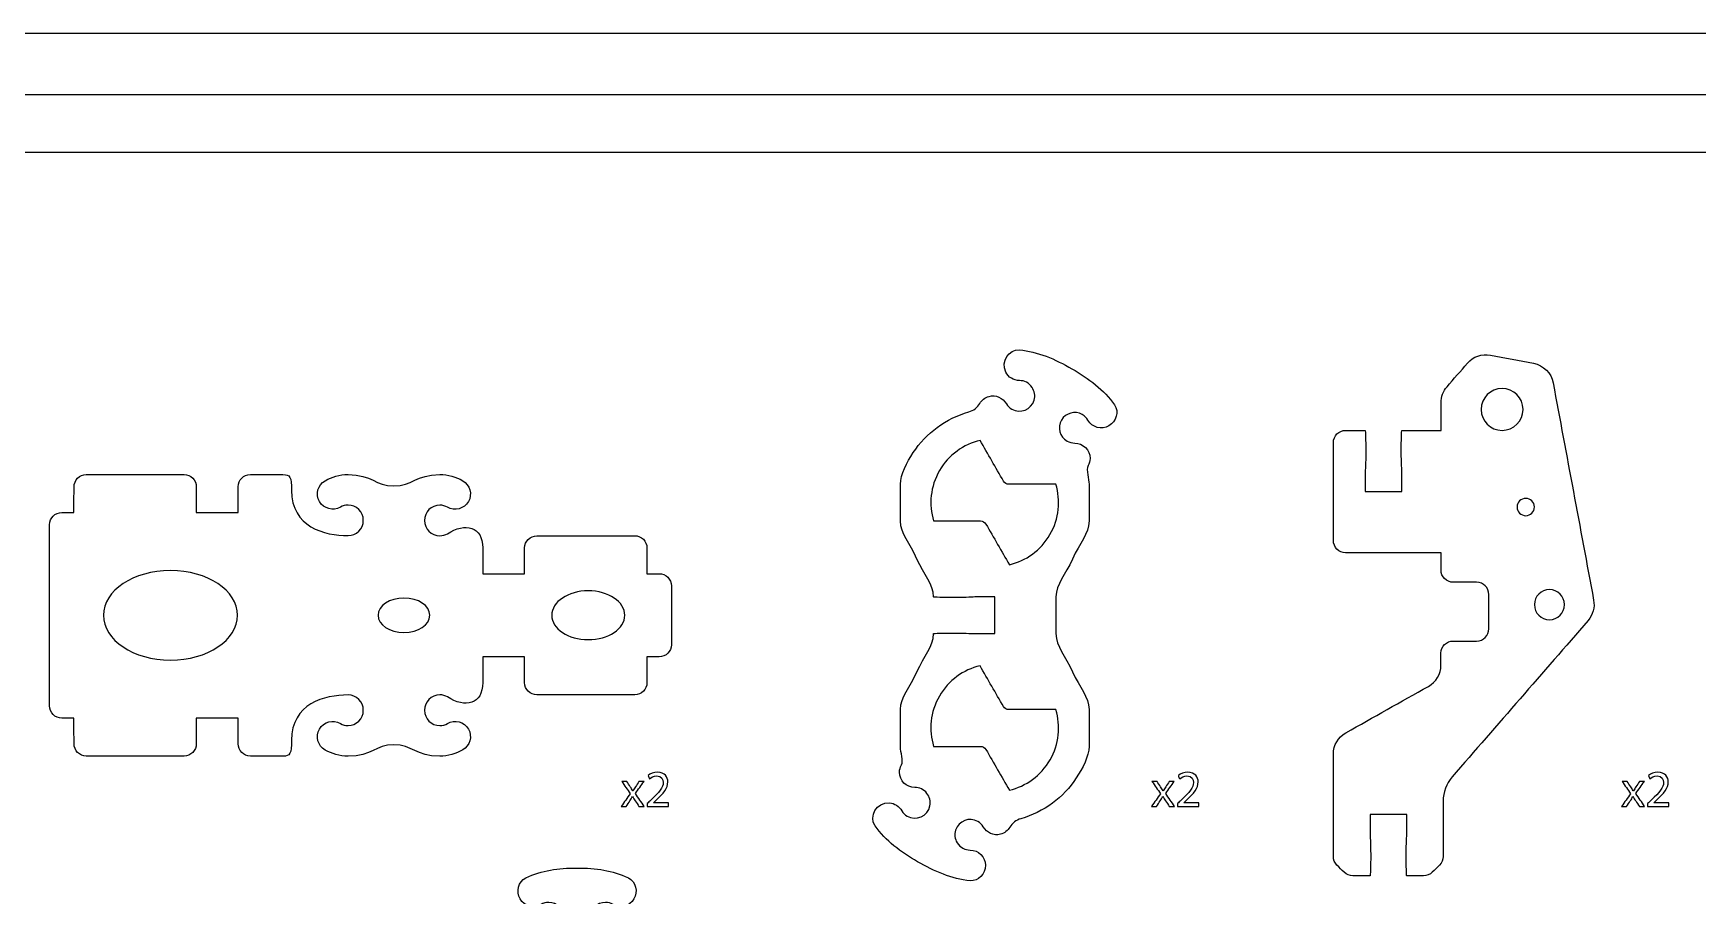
# Model space of a CAD drawing. Extents: x 0 to 465, y 0 to 285.
# Drawn here: x 155.2 to 291.2, y 214.7 to 285.2 of the extents above; entities that cross this region are included whole.
import ezdxf

# ---------------------------------------------------------------- set-up
doc = ezdxf.new("R2010")
doc.units = 0
doc.header["$MEASUREMENT"] = 0
doc.layers.add('DEFAULT', color=18, linetype='CONTINUOUS')

msp = doc.modelspace()

# ---------------------------------------------------------------- linework, layer by layer
at = {"layer": 'DEFAULT', "color": 18}
for points in [[(465.18, 0.18), (0.18, 0.18), (0.18, 285.18), (465.18, 285.18)], [(460.18, 145.18), (5.18, 145.18), (5.18, 280.18), (460.18, 280.18)], [(455.18, 150.45), (80.18, 150.45), (80.18, 275.45), (455.18, 275.45)]]:
    msp.add_lwpolyline(points, close=True, dxfattribs=at)
at = {"layer": 'DEFAULT', "color": 1}
for points, knots in [([(243.54, 254.82), (242.69, 256.04), (241.43, 256.97), (240.06, 257.76), (238.69, 258.55), (237.26, 259.18), (235.77, 259.3), (234.9, 259.38), (234.24, 258.37), (234.65, 257.5), (234.85, 257.07), (235.31, 256.8), (235.78, 256.8), (236.17, 256.8), (236.55, 256.62), (236.81, 256.24), (237.01, 255.94), (237.08, 255.55), (236.98, 255.21), (236.74, 254.4), (235.83, 254.07), (235.15, 254.47), (234.96, 254.57), (234.81, 254.72), (234.71, 254.89), (234.41, 255.38), (233.84, 255.67), (233.29, 255.51), (232.94, 255.41), (232.69, 255.2), (232.54, 254.94), (232.33, 254.6), (232.02, 254.35), (231.64, 254.24), (229.77, 253.71), (228.13, 252.51), (227.09, 250.91), (226.59, 250.13), (226.05, 249.13), (226.05, 248.33), (226.05, 247.33), (226.05, 246.33), (226.05, 245.33), (226.05, 244.26), (226.83, 243.53), (227.4, 242.22), (227.97, 240.91), (228.75, 240.19), (228.75, 239.12), (228.75, 239.09), (229.54, 239.07), (230.5, 239.07), (231.47, 239.07), (231.97, 239.12), (232.25, 239.12), (232.75, 239.12), (233.26, 239.12), (233.76, 239.12), (233.76, 238.12), (233.76, 237.12), (233.76, 236.12), (233.26, 236.12), (232.75, 236.12), (232.25, 236.12), (231.97, 236.12), (231.47, 236.17), (230.5, 236.17), (229.54, 236.17), (228.75, 236.15), (228.75, 236.12), (228.75, 235.05), (227.97, 234.32), (227.4, 233.01), (226.83, 231.7), (226.05, 230.98), (226.05, 229.91), (226.05, 228.91), (226.05, 227.91), (226.05, 226.91), (226.05, 226.39), (226.32, 225.74), (226.13, 225.39), (226.03, 225.21), (225.97, 225.01), (225.97, 224.8), (225.97, 224.11), (226.53, 223.55), (227.23, 223.55), (227.59, 223.55), (227.96, 223.39), (228.21, 223.07), (228.44, 222.79), (228.53, 222.41), (228.46, 222.06), (228.28, 221.18), (227.31, 220.8), (226.6, 221.21), (226.41, 221.32), (226.27, 221.47), (226.16, 221.64), (225.94, 222), (225.57, 222.27), (225.15, 222.29), (224.09, 222.36), (223.45, 221.18), (223.97, 220.42), (224.82, 219.19), (226.09, 218.27), (227.45, 217.48), (228.82, 216.69), (230.26, 216.06), (231.74, 215.93), (232.43, 215.87), (232.99, 216.5), (232.99, 217.19), (232.99, 217.88), (232.43, 218.44), (231.74, 218.44), (231.34, 218.44), (230.94, 218.62), (230.68, 219.04), (230.49, 219.34), (230.44, 219.72), (230.55, 220.05), (230.8, 220.84), (231.69, 221.16), (232.37, 220.77), (232.55, 220.66), (232.7, 220.51), (232.81, 220.34), (233.11, 219.86), (233.67, 219.57), (234.22, 219.73), (234.57, 219.82), (234.82, 220.04), (234.98, 220.3), (235.18, 220.64), (235.5, 220.89), (235.88, 221), (237.75, 221.53), (239.39, 222.73), (240.42, 224.33), (240.93, 225.11), (241.46, 226.11), (241.46, 226.91), (241.46, 227.91), (241.46, 228.91), (241.46, 229.91), (241.46, 230.98), (240.68, 231.7), (240.11, 233.01), (239.54, 234.32), (238.76, 235.05), (238.76, 236.12), (238.76, 237.12), (238.76, 238.12), (238.76, 239.12), (238.76, 240.19), (239.54, 240.91), (240.11, 242.22), (240.68, 243.53), (241.46, 244.26), (241.46, 245.33), (241.46, 246.33), (241.46, 247.33), (241.46, 248.33), (241.46, 248.73), (241.2, 249.5), (241.39, 249.85), (241.49, 250.02), (241.54, 250.22), (241.54, 250.44), (241.54, 251.13), (240.98, 251.69), (240.29, 251.69), (240.07, 251.69), (239.86, 251.74), (239.67, 251.86), (239.07, 252.2), (238.86, 252.97), (239.21, 253.57), (239.55, 254.16), (240.32, 254.37), (240.91, 254.02), (241.11, 253.91), (241.27, 253.75), (241.37, 253.56), (241.72, 252.96), (242.48, 252.76), (243.08, 253.11), (243.68, 253.45), (243.94, 254.25), (243.54, 254.82)], [1, 1, 1, 1, 2, 2, 2, 3, 3, 3, 4, 4, 4, 5, 5, 5, 6, 6, 6, 7, 7, 7, 8, 8, 8, 9, 9, 9, 10, 10, 10, 11, 11, 11, 12, 12, 12, 13, 13, 13, 14, 14, 14, 22.5, 22.5, 22.5, 23.5, 23.5, 23.5, 24.5, 24.5, 24.5, 25.5, 25.5, 25.5, 26.5, 26.5, 26.5, 30.76, 30.76, 30.76, 39.26, 39.26, 39.26, 43.52, 43.52, 43.52, 44.52, 44.52, 44.52, 45.52, 45.52, 45.52, 46.52, 46.52, 46.52, 47.52, 47.52, 47.52, 56.02, 56.02, 56.02, 57.02, 57.02, 57.02, 58.02, 58.02, 58.02, 59.02, 59.02, 59.02, 60.02, 60.02, 60.02, 61.02, 61.02, 61.02, 62.02, 62.02, 62.02, 63.02, 63.02, 63.02, 64.02, 64.02, 64.02, 65.02, 65.02, 65.02, 66.02, 66.02, 66.02, 67.02, 67.02, 67.02, 68.02, 68.02, 68.02, 69.02, 69.02, 69.02, 70.02, 70.02, 70.02, 71.02, 71.02, 71.02, 72.02, 72.02, 72.02, 73.02, 73.02, 73.02, 74.02, 74.02, 74.02, 75.02, 75.02, 75.02, 76.02, 76.02, 76.02, 77.02, 77.02, 77.02, 78.02, 78.02, 78.02, 86.52, 86.52, 86.52, 87.52, 87.52, 87.52, 88.52, 88.52, 88.52, 97.02, 97.02, 97.02, 98.02, 98.02, 98.02, 99.02, 99.02, 99.02, 107.52, 107.52, 107.52, 108.52, 108.52, 108.52, 109.52, 109.52, 109.52, 110.52, 110.52, 110.52, 111.52, 111.52, 111.52, 112.52, 112.52, 112.52, 113.52, 113.52, 113.52, 114.52, 114.52, 114.52, 115.52, 115.52, 115.52, 116.52, 116.52, 116.52, 116.52]), ([(267.43, 219.83), (267.43, 219.54), (267.38, 219.04), (267.38, 218.08), (267.38, 217.11), (267.4, 216.33), (267.43, 216.33), (267.88, 216.33), (268.34, 216.33), (268.8, 216.33), (269.07, 216.33), (269.32, 216.43), (269.51, 216.62), (269.71, 216.82), (269.91, 217.01), (270.1, 217.21), (270.29, 217.4), (270.4, 217.65), (270.4, 217.92), (270.4, 219.43), (270.4, 220.93), (270.4, 222.44), (270.4, 223.16), (270.66, 223.86), (271.13, 224.41), (274.84, 228.67), (278.54, 232.93), (282.25, 237.19), (282.64, 237.66), (282.81, 238.27), (282.7, 238.87), (281.6, 244.79), (280.49, 250.7), (279.39, 256.61), (279.24, 257.42), (278.61, 258.06), (277.79, 258.21), (276.62, 258.43), (275.44, 258.65), (274.27, 258.87), (273.57, 259.01), (272.85, 258.76), (272.39, 258.22), (271.83, 257.58), (271.27, 256.94), (270.72, 256.3), (270.4, 255.94), (270.23, 255.47), (270.23, 254.99), (270.23, 254.23), (270.23, 253.48), (270.23, 252.73), (269.16, 252.73), (268.09, 252.73), (267.03, 252.73), (267, 252.73), (266.98, 251.95), (266.98, 250.98), (266.98, 250.01), (267.03, 249.52), (267.03, 249.23), (267.03, 248.73), (267.03, 248.23), (267.03, 247.73), (266.03, 247.73), (265.03, 247.73), (264.03, 247.73), (264.03, 248.23), (264.03, 248.73), (264.03, 249.23), (264.03, 249.52), (264.08, 250.01), (264.08, 250.98), (264.08, 251.95), (264.05, 252.73), (264.03, 252.73), (263.5, 252.73), (262.96, 252.73), (262.43, 252.73), (261.88, 252.73), (261.43, 252.28), (261.43, 251.72), (261.43, 249.06), (261.43, 246.39), (261.43, 243.73), (261.43, 243.18), (261.88, 242.73), (262.43, 242.73), (265.03, 242.73), (267.63, 242.73), (270.23, 242.73), (270.23, 242.26), (270.23, 241.79), (270.23, 241.32), (270.23, 240.77), (270.67, 240.32), (271.23, 240.32), (271.86, 240.32), (272.5, 240.32), (273.14, 240.32), (273.69, 240.32), (274.14, 239.87), (274.14, 239.32), (274.14, 238.39), (274.14, 237.46), (274.14, 236.52), (274.14, 235.97), (273.69, 235.52), (273.14, 235.52), (272.5, 235.52), (271.86, 235.52), (271.23, 235.52), (270.67, 235.52), (270.22, 235.08), (270.22, 234.53), (270.22, 234.2), (270.22, 233.88), (270.22, 233.55), (270.22, 232.83), (269.83, 232.16), (269.2, 231.81), (266.95, 230.55), (264.7, 229.29), (262.45, 228.02), (261.82, 227.67), (261.43, 227), (261.43, 226.28), (261.43, 223.49), (261.43, 220.71), (261.43, 217.92), (261.43, 217.65), (261.53, 217.4), (261.72, 217.21), (261.92, 217.01), (262.11, 216.82), (262.31, 216.62), (262.5, 216.43), (262.75, 216.33), (263.02, 216.33), (263.49, 216.33), (263.96, 216.33), (264.43, 216.33), (264.45, 216.33), (264.48, 217.11), (264.48, 218.08), (264.48, 219.04), (264.43, 219.54), (264.43, 219.83), (264.43, 220.33), (264.43, 220.83), (264.43, 221.33), (265.43, 221.33), (266.43, 221.33), (267.43, 221.33), (267.43, 220.83), (267.43, 220.33), (267.43, 219.83)], [4.25, 4.25, 4.25, 4.25, 5.25, 5.25, 5.25, 6.25, 6.25, 6.25, 10.148, 10.148, 10.148, 11.148, 11.148, 11.148, 13.516818, 13.516818, 13.516818, 14.516818, 14.516818, 14.516818, 27.331818, 27.331818, 27.331818, 28.331818, 28.331818, 28.331818, 76.350977, 76.350977, 76.350977, 77.350977, 77.350977, 77.350977, 128.510103, 128.510103, 128.510103, 129.510103, 129.510103, 129.510103, 139.685289, 139.685289, 139.685289, 140.685289, 140.685289, 140.685289, 147.894068, 147.894068, 147.894068, 148.894068, 148.894068, 148.894068, 155.294068, 155.294068, 155.294068, 164.364068, 164.364068, 164.364068, 165.364068, 165.364068, 165.364068, 166.364068, 166.364068, 166.364068, 170.614068, 170.614068, 170.614068, 179.114068, 179.114068, 179.114068, 183.364068, 183.364068, 183.364068, 184.364068, 184.364068, 184.364068, 185.364068, 185.364068, 185.364068, 189.894079, 189.894079, 189.894079, 190.894079, 190.894079, 190.894079, 213.554079, 213.554079, 213.554079, 214.554079, 214.554079, 214.554079, 236.654079, 236.654079, 236.654079, 240.654079, 240.654079, 240.654079, 241.654079, 241.654079, 241.654079, 247.074079, 247.074079, 247.074079, 248.074079, 248.074079, 248.074079, 256.004079, 256.004079, 256.004079, 257.004079, 257.004079, 257.004079, 262.424079, 262.424079, 262.424079, 263.424079, 263.424079, 263.424079, 266.184079, 266.184079, 266.184079, 267.184079, 267.184079, 267.184079, 289.126561, 289.126561, 289.126561, 290.126561, 290.126561, 290.126561, 313.831561, 313.831561, 313.831561, 314.831561, 314.831561, 314.831561, 317.196126, 317.196126, 317.196126, 318.196126, 318.196126, 318.196126, 322.196126, 322.196126, 322.196126, 323.196126, 323.196126, 323.196126, 324.196126, 324.196126, 324.196126, 328.446126, 328.446126, 328.446126, 336.946126, 336.946126, 336.946126, 341.196126, 341.196126, 341.196126, 341.196126]), ([(273.51, 254.44), (273.51, 255.39), (274.27, 256.15), (275.22, 256.15), (276.16, 256.15), (276.93, 255.39), (276.93, 254.44), (276.93, 253.49), (276.16, 252.73), (275.22, 252.73), (274.27, 252.73), (273.51, 253.49), (273.51, 254.44)], [1, 1, 1, 1, 2, 2, 2, 3, 3, 3, 4, 4, 4, 5, 5, 5, 5]), ([(238.27, 244.22), (237.52, 242.92), (236.3, 242.07), (234.95, 241.75), (234.31, 242.86), (233.67, 243.97), (233.03, 245.08), (232.94, 245.24), (232.78, 245.33), (232.6, 245.33), (231.31, 245.33), (230.03, 245.33), (228.75, 245.33), (228.36, 246.66), (228.49, 248.14), (229.23, 249.44), (229.98, 250.73), (231.21, 251.59), (232.56, 251.91), (233.2, 250.8), (233.83, 249.69), (234.47, 248.58), (234.56, 248.42), (234.73, 248.33), (234.91, 248.33), (236.19, 248.33), (237.47, 248.33), (238.75, 248.33), (239.15, 247), (239.02, 245.52), (238.27, 244.22)], [1, 1, 1, 1, 2, 2, 2, 12.903949, 12.903949, 12.903949, 13.903949, 13.903949, 13.903949, 24.803949, 24.803949, 24.803949, 25.803949, 25.803949, 25.803949, 26.803949, 26.803949, 26.803949, 37.685576, 37.685576, 37.685576, 38.685576, 38.685576, 38.685576, 49.575576, 49.575576, 49.575576, 50.575576, 50.575576, 50.575576, 50.575576]), ([(206.33, 241.02), (206, 241.02), (205.67, 241.02), (205.33, 241.02), (205.33, 241.72), (205.33, 242.42), (205.33, 243.12), (205.33, 243.68), (204.88, 244.12), (204.33, 244.12), (201.66, 244.12), (199, 244.12), (196.33, 244.12), (195.78, 244.12), (195.33, 243.67), (195.33, 243.12), (195.33, 242.42), (195.33, 241.72), (195.33, 241.02), (194.19, 241.02), (193.05, 241.02), (191.91, 241.02), (191.91, 241.72), (191.91, 242.42), (191.91, 243.12), (191.91, 244.91), (190.46, 245.21), (189.02, 244.29), (188.84, 244.18), (188.63, 244.12), (188.4, 244.12), (187.71, 244.12), (187.15, 244.68), (187.15, 245.37), (187.15, 246.06), (187.71, 246.62), (188.4, 246.62), (188.63, 246.62), (188.84, 246.56), (189.02, 246.45), (189.62, 246.11), (190.39, 246.32), (190.74, 246.91), (191.08, 247.51), (190.87, 248.27), (190.28, 248.62), (189.73, 248.94), (189.08, 249.12), (188.4, 249.12), (186.42, 249.12), (186.17, 248.19), (184.65, 248.19), (183.13, 248.19), (182.89, 249.12), (180.9, 249.12), (180.22, 249.12), (179.58, 248.94), (179.03, 248.62), (178.43, 248.28), (178.22, 247.51), (178.57, 246.92), (178.91, 246.32), (179.68, 246.11), (180.28, 246.46), (180.46, 246.57), (180.67, 246.63), (180.9, 246.63), (181.59, 246.63), (182.15, 246.07), (182.15, 245.37), (182.15, 244.69), (181.59, 244.13), (180.9, 244.13), (178.97, 244.13), (176.28, 244.84), (176.28, 247.83), (176.28, 248.94), (176.17, 249.12), (175.58, 249.12), (174.69, 249.12), (173.81, 249.12), (172.92, 249.12), (172.37, 249.12), (171.92, 248.68), (171.92, 248.13), (171.92, 247.43), (171.92, 246.72), (171.92, 246.02), (170.78, 246.02), (169.64, 246.02), (168.5, 246.02), (168.5, 246.72), (168.5, 247.42), (168.5, 248.12), (168.5, 248.67), (168.05, 249.12), (167.5, 249.12), (164.84, 249.12), (162.17, 249.12), (159.51, 249.12), (158.95, 249.12), (158.51, 248.67), (158.51, 248.12), (158.5, 247.42), (158.5, 246.72), (158.5, 246.02), (158.17, 246.02), (157.84, 246.02), (157.51, 246.02), (156.95, 246.02), (156.51, 245.58), (156.51, 245.02), (156.51, 240.09), (156.51, 235.15), (156.51, 230.22), (156.51, 229.67), (156.95, 229.22), (157.51, 229.22), (157.84, 229.22), (158.17, 229.22), (158.5, 229.22), (158.5, 228.52), (158.5, 227.82), (158.51, 227.12), (158.51, 226.56), (158.95, 226.12), (159.51, 226.12), (162.17, 226.12), (164.84, 226.12), (167.51, 226.12), (168.06, 226.12), (168.5, 226.57), (168.5, 227.12), (168.5, 227.82), (168.5, 228.52), (168.5, 229.22), (169.64, 229.22), (170.78, 229.22), (171.92, 229.22), (171.92, 228.52), (171.92, 227.82), (171.92, 227.13), (171.92, 226.57), (172.37, 226.12), (172.92, 226.12), (172.92, 226.12), (172.92, 226.12), (172.92, 226.11), (173.81, 226.11), (174.69, 226.11), (175.58, 226.11), (176.17, 226.11), (176.28, 226.3), (176.28, 227.41), (176.28, 230.4), (178.97, 231.11), (180.9, 231.11), (181.59, 231.11), (182.15, 230.55), (182.15, 229.86), (182.15, 229.17), (181.59, 228.61), (180.9, 228.61), (180.67, 228.61), (180.46, 228.67), (180.28, 228.78), (179.68, 229.13), (178.91, 228.92), (178.57, 228.32), (178.22, 227.72), (178.43, 226.96), (179.03, 226.61), (179.58, 226.3), (180.22, 226.11), (180.9, 226.11), (182.89, 226.11), (183.13, 227.04), (184.65, 227.04), (186.17, 227.04), (186.42, 226.11), (188.4, 226.11), (189.08, 226.11), (189.73, 226.3), (190.28, 226.62), (190.87, 226.96), (191.08, 227.72), (190.74, 228.32), (190.39, 228.92), (189.62, 229.13), (189.02, 228.78), (188.84, 228.67), (188.63, 228.61), (188.4, 228.61), (187.71, 228.61), (187.15, 229.17), (187.15, 229.86), (187.15, 230.55), (187.71, 231.12), (188.4, 231.12), (188.63, 231.12), (188.84, 231.06), (189.02, 230.95), (190.46, 230.03), (191.91, 230.33), (191.91, 232.12), (191.91, 232.82), (191.91, 233.52), (191.91, 234.22), (193.05, 234.22), (194.19, 234.22), (195.33, 234.22), (195.33, 233.52), (195.33, 232.82), (195.33, 232.12), (195.33, 231.57), (195.78, 231.12), (196.33, 231.12), (199, 231.12), (201.66, 231.12), (204.33, 231.12), (204.88, 231.12), (205.33, 231.57), (205.33, 232.12), (205.33, 232.82), (205.33, 233.52), (205.33, 234.22), (205.67, 234.22), (206, 234.22), (206.33, 234.22), (206.88, 234.22), (207.33, 234.67), (207.33, 235.22), (207.33, 236.82), (207.33, 238.42), (207.33, 240.02), (207.33, 240.57), (206.88, 241.02), (206.33, 241.02)], [1, 1, 1, 1, 3.82, 3.82, 3.82, 9.780008, 9.780008, 9.780008, 10.780008, 10.780008, 10.780008, 33.450008, 33.450008, 33.450008, 34.450008, 34.450008, 34.450008, 40.410008, 40.410008, 40.410008, 50.100008, 50.100008, 50.100008, 56.050008, 56.050008, 56.050008, 57.050008, 57.050008, 57.050008, 58.050008, 58.050008, 58.050008, 59.050008, 59.050008, 59.050008, 60.050008, 60.050008, 60.050008, 61.050008, 61.050008, 61.050008, 62.050008, 62.050008, 62.050008, 63.050008, 63.050008, 63.050008, 64.050008, 64.050008, 64.050008, 65.050008, 65.050008, 65.050008, 66.050008, 66.050008, 66.050008, 67.050008, 67.050008, 67.050008, 68.050008, 68.050008, 68.050008, 69.050008, 69.050008, 69.050008, 70.050008, 70.050008, 70.050008, 71.050008, 71.050008, 71.050008, 72.050008, 72.050008, 72.050008, 73.050008, 73.050008, 73.050008, 74.050008, 74.050008, 74.050008, 81.580008, 81.580008, 81.580008, 82.580008, 82.580008, 82.580008, 88.540008, 88.540008, 88.540008, 98.230008, 98.230008, 98.230008, 104.170008, 104.170008, 104.170008, 105.170008, 105.170008, 105.170008, 127.830008, 127.830008, 127.830008, 128.830008, 128.830008, 128.830008, 134.770017, 134.770017, 134.770017, 137.590017, 137.590017, 137.590017, 138.590017, 138.590017, 138.590017, 180.550017, 180.550017, 180.550017, 181.550017, 181.550017, 181.550017, 184.370017, 184.370017, 184.370017, 190.330025, 190.330025, 190.330025, 191.330025, 191.330025, 191.330025, 214.000025, 214.000025, 214.000025, 215.000025, 215.000025, 215.000025, 220.960025, 220.960025, 220.960025, 230.650025, 230.650025, 230.650025, 236.590025, 236.590025, 236.590025, 237.590025, 237.590025, 237.590025, 237.620025, 237.620025, 237.620025, 245.150025, 245.150025, 245.150025, 246.150025, 246.150025, 246.150025, 247.150025, 247.150025, 247.150025, 248.150025, 248.150025, 248.150025, 249.150025, 249.150025, 249.150025, 250.150025, 250.150025, 250.150025, 251.150025, 251.150025, 251.150025, 252.150025, 252.150025, 252.150025, 253.150025, 253.150025, 253.150025, 254.150025, 254.150025, 254.150025, 255.150025, 255.150025, 255.150025, 256.150025, 256.150025, 256.150025, 257.150025, 257.150025, 257.150025, 258.150025, 258.150025, 258.150025, 259.150025, 259.150025, 259.150025, 260.150025, 260.150025, 260.150025, 261.150025, 261.150025, 261.150025, 262.150025, 262.150025, 262.150025, 263.150025, 263.150025, 263.150025, 269.110025, 269.110025, 269.110025, 278.800025, 278.800025, 278.800025, 284.740025, 284.740025, 284.740025, 285.740025, 285.740025, 285.740025, 308.410025, 308.410025, 308.410025, 309.410025, 309.410025, 309.410025, 315.350034, 315.350034, 315.350034, 318.170034, 318.170034, 318.170034, 319.170034, 319.170034, 319.170034, 332.780034, 332.780034, 332.780034, 333.780034, 333.780034, 333.780034, 333.780034]), ([(276.45, 246.47), (276.45, 246.86), (276.76, 247.17), (277.16, 247.17), (277.54, 247.17), (277.86, 246.86), (277.86, 246.47), (277.86, 246.08), (277.54, 245.76), (277.16, 245.76), (276.76, 245.76), (276.45, 246.08), (276.45, 246.47)], [1, 1, 1, 1, 2, 2, 2, 3, 3, 3, 4, 4, 4, 5, 5, 5, 5]), ([(166.39, 233.96), (163.36, 233.96), (160.91, 235.6), (160.91, 237.62), (160.91, 239.64), (163.36, 241.28), (166.39, 241.28), (169.41, 241.28), (171.87, 239.64), (171.87, 237.62), (171.87, 235.6), (169.41, 233.96), (166.39, 233.96)], [1, 1, 1, 1, 2, 2, 2, 3, 3, 3, 4, 4, 4, 5, 5, 5, 5]), ([(200.53, 235.63), (198.88, 235.63), (197.55, 236.52), (197.55, 237.62), (197.55, 238.72), (198.88, 239.62), (200.53, 239.62), (202.18, 239.62), (203.52, 238.72), (203.52, 237.62), (203.52, 236.52), (202.18, 235.63), (200.53, 235.63)], [1, 1, 1, 1, 2, 2, 2, 3, 3, 3, 4, 4, 4, 5, 5, 5, 5]), ([(277.86, 238.49), (277.86, 239.17), (278.41, 239.72), (279.09, 239.72), (279.77, 239.72), (280.32, 239.17), (280.32, 238.49), (280.32, 237.81), (279.77, 237.26), (279.09, 237.26), (278.41, 237.26), (277.86, 237.81), (277.86, 238.49)], [1, 1, 1, 1, 2, 2, 2, 3, 3, 3, 4, 4, 4, 5, 5, 5, 5]), ([(185.47, 236.21), (184.3, 236.21), (183.35, 236.84), (183.35, 237.62), (183.35, 238.4), (184.3, 239.03), (185.47, 239.03), (186.64, 239.03), (187.58, 238.4), (187.58, 237.62), (187.58, 236.84), (186.64, 236.21), (185.47, 236.21)], [1, 1, 1, 1, 2, 2, 2, 3, 3, 3, 4, 4, 4, 5, 5, 5, 5]), ([(238.28, 225.8), (237.52, 224.5), (236.3, 223.65), (234.95, 223.33), (234.31, 224.44), (233.67, 225.55), (233.03, 226.66), (232.94, 226.82), (232.78, 226.91), (232.6, 226.91), (231.32, 226.91), (230.04, 226.91), (228.76, 226.91), (228.35, 228.24), (228.48, 229.72), (229.23, 231.02), (229.98, 232.32), (231.2, 233.17), (232.55, 233.49), (233.19, 232.38), (233.83, 231.27), (234.47, 230.16), (234.56, 230.01), (234.73, 229.91), (234.9, 229.91), (236.18, 229.91), (237.47, 229.91), (238.75, 229.91), (239.15, 228.58), (239.02, 227.1), (238.28, 225.8)], [1, 1, 1, 1, 2, 2, 2, 12.88662, 12.88662, 12.88662, 13.88662, 13.88662, 13.88662, 24.76662, 24.76662, 24.76662, 25.76662, 25.76662, 25.76662, 26.76662, 26.76662, 26.76662, 37.6669, 37.6669, 37.6669, 38.6669, 38.6669, 38.6669, 49.5669, 49.5669, 49.5669, 50.5669, 50.5669, 50.5669, 50.5669]), ([(205.98, 198.96), (206.55, 200.28), (207.33, 201), (207.33, 202.07), (207.33, 203.07), (207.33, 204.07), (207.33, 205.07), (207.33, 206.14), (206.55, 206.87), (205.98, 208.18), (205.41, 209.49), (204.62, 210.21), (204.62, 211.28), (204.62, 212.05), (203.16, 212.18), (202.56, 211.83), (202.38, 211.72), (202.16, 211.66), (201.94, 211.66), (201.24, 211.66), (200.68, 212.22), (200.68, 212.91), (200.68, 213.6), (201.24, 214.16), (201.94, 214.16), (202.16, 214.16), (202.37, 214.1), (202.56, 213.99), (203.15, 213.64), (203.92, 213.85), (204.27, 214.45), (204.61, 215.04), (204.44, 215.87), (203.81, 216.16), (202.47, 216.79), (201.2, 216.97), (199.62, 216.97), (198.04, 216.97), (196.77, 216.79), (195.42, 216.16), (194.8, 215.87), (194.63, 215.04), (194.97, 214.45), (195.31, 213.85), (196.08, 213.64), (196.68, 213.99), (196.86, 214.1), (197.07, 214.16), (197.3, 214.16), (197.99, 214.16), (198.55, 213.6), (198.55, 212.91), (198.55, 212.22), (197.99, 211.66), (197.3, 211.66), (197.07, 211.66), (196.86, 211.72), (196.68, 211.83), (196.08, 212.18), (194.61, 212.05), (194.61, 211.28), (194.61, 210.21), (193.83, 209.49), (193.26, 208.18), (192.69, 206.87), (191.91, 206.14), (191.91, 205.07), (191.91, 204.08), (191.91, 203.08), (191.91, 202.08), (191.91, 201.01), (192.69, 200.28), (193.26, 198.97), (193.83, 197.66), (194.61, 196.93), (194.61, 195.86), (194.61, 195.84), (195.4, 195.82), (196.36, 195.82), (197.33, 195.82), (197.83, 195.86), (198.11, 195.86), (198.61, 195.86), (199.11, 195.86), (199.61, 195.86), (199.61, 194.86), (199.61, 193.86), (199.61, 192.87), (199.11, 192.87), (198.61, 192.87), (198.11, 192.87), (197.83, 192.87), (197.33, 192.92), (196.36, 192.92), (195.4, 192.92), (194.61, 192.9), (194.61, 192.87), (194.61, 191.8), (193.83, 191.07), (193.26, 189.76), (192.69, 188.45), (191.91, 187.72), (191.91, 186.65), (191.91, 185.65), (191.91, 184.65), (191.91, 183.65), (191.91, 182.59), (192.69, 181.86), (193.26, 180.55), (193.83, 179.24), (194.61, 178.51), (194.61, 177.44), (194.61, 176.68), (196.08, 176.55), (196.68, 176.9), (196.86, 177), (197.07, 177.06), (197.3, 177.06), (197.99, 177.06), (198.55, 176.5), (198.55, 175.82), (198.55, 175.12), (197.99, 174.56), (197.3, 174.56), (197.07, 174.56), (196.86, 174.62), (196.68, 174.74), (196.08, 175.08), (195.31, 174.87), (194.97, 174.28), (194.63, 173.68), (194.8, 172.86), (195.42, 172.57), (196.77, 171.93), (198.04, 171.76), (199.62, 171.76), (201.2, 171.76), (202.47, 171.93), (203.81, 172.57), (204.44, 172.86), (204.61, 173.68), (204.27, 174.28), (203.92, 174.87), (203.15, 175.08), (202.56, 174.74), (202.37, 174.62), (202.16, 174.56), (201.94, 174.56), (201.24, 174.56), (200.68, 175.12), (200.68, 175.82), (200.68, 176.5), (201.24, 177.06), (201.94, 177.06), (202.16, 177.06), (202.38, 177), (202.56, 176.9), (203.16, 176.55), (204.62, 176.68), (204.62, 177.44), (204.62, 178.51), (205.41, 179.24), (205.98, 180.55), (206.55, 181.86), (207.33, 182.59), (207.33, 183.65), (207.33, 184.65), (207.33, 185.65), (207.33, 186.65), (207.33, 187.72), (206.55, 188.44), (205.98, 189.75), (205.41, 191.07), (204.62, 191.79), (204.62, 192.86), (204.62, 193.86), (204.62, 194.86), (204.62, 195.86), (204.62, 196.93), (205.41, 197.66), (205.98, 198.96)], [1, 1, 1, 1, 2, 2, 2, 10.51, 10.51, 10.51, 11.51, 11.51, 11.51, 12.51, 12.51, 12.51, 13.51, 13.51, 13.51, 14.51, 14.51, 14.51, 15.51, 15.51, 15.51, 16.51, 16.51, 16.51, 17.51, 17.51, 17.51, 18.51, 18.51, 18.51, 19.51, 19.51, 19.51, 20.51, 20.51, 20.51, 21.51, 21.51, 21.51, 22.51, 22.51, 22.51, 23.51, 23.51, 23.51, 24.51, 24.51, 24.51, 25.51, 25.51, 25.51, 26.51, 26.51, 26.51, 27.51, 27.51, 27.51, 28.51, 28.51, 28.51, 29.51, 29.51, 29.51, 30.51, 30.51, 30.51, 39.01, 39.01, 39.01, 40.01, 40.01, 40.01, 41.01, 41.01, 41.01, 42.01, 42.01, 42.01, 43.01, 43.01, 43.01, 47.27, 47.27, 47.27, 55.77, 55.77, 55.77, 60.03, 60.03, 60.03, 61.03, 61.03, 61.03, 62.03, 62.03, 62.03, 63.03, 63.03, 63.03, 64.03, 64.03, 64.03, 72.54, 72.54, 72.54, 73.54, 73.54, 73.54, 74.54, 74.54, 74.54, 75.54, 75.54, 75.54, 76.54, 76.54, 76.54, 77.54, 77.54, 77.54, 78.54, 78.54, 78.54, 79.54, 79.54, 79.54, 80.54, 80.54, 80.54, 81.54, 81.54, 81.54, 82.54, 82.54, 82.54, 83.54, 83.54, 83.54, 84.54, 84.54, 84.54, 85.54, 85.54, 85.54, 86.54, 86.54, 86.54, 87.54, 87.54, 87.54, 88.54, 88.54, 88.54, 89.54, 89.54, 89.54, 90.54, 90.54, 90.54, 91.54, 91.54, 91.54, 92.54, 92.54, 92.54, 101.04, 101.04, 101.04, 102.04, 102.04, 102.04, 103.04, 103.04, 103.04, 111.55, 111.55, 111.55, 112.55, 112.55, 112.55, 112.55])]:
    msp.add_open_spline(points, degree=3, knots=knots, dxfattribs=at)
at = {"layer": 'DEFAULT', "color": 18}
for points, knots in [([(205.35, 222), (205.35, 222.08), (205.35, 222.15), (205.35, 222.23), (205.45, 222.32), (205.54, 222.42), (205.64, 222.51), (206.34, 223.18), (206.66, 223.54), (206.66, 223.95), (206.66, 224.23), (206.53, 224.49), (206.12, 224.49), (205.87, 224.49), (205.66, 224.36), (205.54, 224.26), (205.5, 224.34), (205.46, 224.43), (205.42, 224.52), (205.61, 224.68), (205.88, 224.8), (206.2, 224.8), (206.79, 224.8), (207.04, 224.39), (207.04, 224), (207.04, 223.49), (206.67, 223.08), (206.09, 222.52), (206.02, 222.45), (205.94, 222.38), (205.87, 222.31), (206.28, 222.31), (206.69, 222.31), (207.1, 222.31), (207.1, 222.21), (207.1, 222.1), (207.1, 222), (206.52, 222), (205.93, 222), (205.35, 222)], [4.977, 4.977, 4.977, 4.977, 5.624, 5.624, 5.624, 6.778123, 6.778123, 6.778123, 7.778123, 7.778123, 7.778123, 8.778123, 8.778123, 8.778123, 9.778123, 9.778123, 9.778123, 10.593565, 10.593565, 10.593565, 11.593565, 11.593565, 11.593565, 12.593565, 12.593565, 12.593565, 13.593565, 13.593565, 13.593565, 14.466506, 14.466506, 14.466506, 17.968506, 17.968506, 17.968506, 18.844506, 18.844506, 18.844506, 23.821506, 23.821506, 23.821506, 23.821506]), ([(248.69, 222), (248.69, 222.08), (248.69, 222.15), (248.69, 222.23), (248.78, 222.32), (248.88, 222.42), (248.98, 222.51), (249.68, 223.18), (250, 223.54), (250, 223.95), (250, 224.23), (249.87, 224.49), (249.46, 224.49), (249.21, 224.49), (249, 224.36), (248.87, 224.26), (248.83, 224.34), (248.79, 224.43), (248.76, 224.52), (248.95, 224.68), (249.22, 224.8), (249.53, 224.8), (250.13, 224.8), (250.38, 224.39), (250.38, 224), (250.38, 223.49), (250.01, 223.08), (249.43, 222.52), (249.35, 222.45), (249.28, 222.38), (249.21, 222.31), (249.62, 222.31), (250.03, 222.31), (250.44, 222.31), (250.44, 222.21), (250.44, 222.1), (250.44, 222), (249.86, 222), (249.27, 222), (248.69, 222)], [4.977, 4.977, 4.977, 4.977, 5.625, 5.625, 5.625, 6.778427, 6.778427, 6.778427, 7.778427, 7.778427, 7.778427, 8.778427, 8.778427, 8.778427, 9.778427, 9.778427, 9.778427, 10.593868, 10.593868, 10.593868, 11.593868, 11.593868, 11.593868, 12.593868, 12.593868, 12.593868, 13.593868, 13.593868, 13.593868, 14.466075, 14.466075, 14.466075, 17.967075, 17.967075, 17.967075, 18.843075, 18.843075, 18.843075, 23.820075, 23.820075, 23.820075, 23.820075]), ([(287.11, 222), (287.11, 222.08), (287.11, 222.15), (287.11, 222.23), (287.21, 222.32), (287.3, 222.42), (287.4, 222.51), (288.1, 223.18), (288.42, 223.54), (288.42, 223.95), (288.42, 224.23), (288.29, 224.49), (287.88, 224.49), (287.63, 224.49), (287.42, 224.36), (287.29, 224.26), (287.26, 224.34), (287.22, 224.43), (287.18, 224.52), (287.37, 224.68), (287.64, 224.8), (287.96, 224.8), (288.55, 224.8), (288.8, 224.39), (288.8, 224), (288.8, 223.49), (288.43, 223.08), (287.85, 222.52), (287.78, 222.45), (287.7, 222.38), (287.63, 222.31), (288.04, 222.31), (288.45, 222.31), (288.86, 222.31), (288.86, 222.21), (288.86, 222.1), (288.86, 222), (288.28, 222), (287.69, 222), (287.11, 222)], [4.978, 4.978, 4.978, 4.978, 5.626, 5.626, 5.626, 6.779427, 6.779427, 6.779427, 7.779427, 7.779427, 7.779427, 8.779427, 8.779427, 8.779427, 9.779427, 9.779427, 9.779427, 10.594868, 10.594868, 10.594868, 11.594868, 11.594868, 11.594868, 12.594868, 12.594868, 12.594868, 13.594868, 13.594868, 13.594868, 14.46634, 14.46634, 14.46634, 17.96834, 17.96834, 17.96834, 18.84434, 18.84434, 18.84434, 23.82234, 23.82234, 23.82234, 23.82234]), ([(203.68, 224.05), (203.78, 223.9), (203.88, 223.75), (203.97, 223.61), (204.05, 223.49), (204.11, 223.39), (204.18, 223.27), (204.18, 223.27), (204.19, 223.27), (204.19, 223.27), (204.26, 223.4), (204.33, 223.5), (204.4, 223.61), (204.49, 223.76), (204.59, 223.9), (204.68, 224.05), (204.82, 224.05), (204.95, 224.05), (205.09, 224.05), (204.85, 223.72), (204.62, 223.39), (204.39, 223.06), (204.63, 222.7), (204.87, 222.35), (205.11, 222), (204.97, 222), (204.82, 222), (204.68, 222), (204.58, 222.15), (204.48, 222.31), (204.38, 222.46), (204.3, 222.58), (204.23, 222.69), (204.15, 222.82), (204.09, 222.69), (204.02, 222.58), (203.94, 222.46), (203.84, 222.31), (203.74, 222.15), (203.64, 222), (203.51, 222), (203.37, 222), (203.23, 222), (203.47, 222.35), (203.72, 222.7), (203.96, 223.04), (203.73, 223.38), (203.5, 223.71), (203.27, 224.05), (203.4, 224.05), (203.54, 224.05), (203.68, 224.05)], [1.175, 1.175, 1.175, 1.175, 2.671861, 2.671861, 2.671861, 3.671861, 3.671861, 3.671861, 3.707861, 3.707861, 3.707861, 4.707861, 4.707861, 4.707861, 6.188091, 6.188091, 6.188091, 7.328091, 7.328091, 7.328091, 10.763153, 10.763153, 10.763153, 14.388829, 14.388829, 14.388829, 15.587829, 15.587829, 15.587829, 17.148844, 17.148844, 17.148844, 18.171844, 18.171844, 18.171844, 19.171844, 19.171844, 19.171844, 20.725802, 20.725802, 20.725802, 21.889802, 21.889802, 21.889802, 25.50025, 25.50025, 25.50025, 28.956556, 28.956556, 28.956556, 30.131556, 30.131556, 30.131556, 30.131556]), ([(247.02, 224.05), (247.12, 223.9), (247.21, 223.75), (247.31, 223.61), (247.39, 223.49), (247.45, 223.39), (247.52, 223.27), (247.52, 223.27), (247.53, 223.27), (247.53, 223.27), (247.6, 223.4), (247.67, 223.5), (247.73, 223.61), (247.83, 223.76), (247.93, 223.9), (248.02, 224.05), (248.16, 224.05), (248.29, 224.05), (248.42, 224.05), (248.19, 223.72), (247.96, 223.39), (247.73, 223.06), (247.97, 222.7), (248.21, 222.35), (248.45, 222), (248.3, 222), (248.16, 222), (248.02, 222), (247.92, 222.15), (247.82, 222.31), (247.72, 222.46), (247.64, 222.58), (247.57, 222.69), (247.49, 222.82), (247.43, 222.69), (247.35, 222.58), (247.28, 222.46), (247.18, 222.31), (247.08, 222.15), (246.98, 222), (246.84, 222), (246.71, 222), (246.57, 222), (246.81, 222.35), (247.06, 222.7), (247.3, 223.04), (247.07, 223.38), (246.84, 223.71), (246.6, 224.05), (246.74, 224.05), (246.88, 224.05), (247.02, 224.05)], [0, 0, 0, 0, 1.497694, 1.497694, 1.497694, 2.497694, 2.497694, 2.497694, 2.533694, 2.533694, 2.533694, 3.533694, 3.533694, 3.533694, 5.013924, 5.013924, 5.013924, 6.152924, 6.152924, 6.152924, 9.58741, 9.58741, 9.58741, 13.213085, 13.213085, 13.213085, 14.412085, 14.412085, 14.412085, 15.972263, 15.972263, 15.972263, 16.995263, 16.995263, 16.995263, 17.995263, 17.995263, 17.995263, 19.547839, 19.547839, 19.547839, 20.711839, 20.711839, 20.711839, 24.321467, 24.321467, 24.321467, 27.778595, 27.778595, 27.778595, 28.953595, 28.953595, 28.953595, 28.953595]), ([(285.44, 224.05), (285.54, 223.9), (285.64, 223.75), (285.73, 223.61), (285.81, 223.49), (285.87, 223.39), (285.94, 223.27), (285.94, 223.27), (285.95, 223.27), (285.95, 223.27), (286.02, 223.4), (286.09, 223.5), (286.16, 223.61), (286.25, 223.76), (286.35, 223.9), (286.44, 224.05), (286.58, 224.05), (286.71, 224.05), (286.85, 224.05), (286.61, 223.72), (286.38, 223.39), (286.15, 223.06), (286.39, 222.7), (286.63, 222.35), (286.87, 222), (286.73, 222), (286.58, 222), (286.44, 222), (286.34, 222.15), (286.24, 222.31), (286.14, 222.46), (286.06, 222.58), (285.99, 222.69), (285.91, 222.82), (285.85, 222.69), (285.78, 222.58), (285.7, 222.46), (285.6, 222.31), (285.5, 222.15), (285.4, 222), (285.27, 222), (285.13, 222), (284.99, 222), (285.23, 222.35), (285.48, 222.7), (285.72, 223.04), (285.49, 223.38), (285.26, 223.71), (285.03, 224.05), (285.16, 224.05), (285.3, 224.05), (285.44, 224.05)], [0, 0, 0, 0, 1.497694, 1.497694, 1.497694, 2.497694, 2.497694, 2.497694, 2.533694, 2.533694, 2.533694, 3.533694, 3.533694, 3.533694, 5.013373, 5.013373, 5.013373, 6.153373, 6.153373, 6.153373, 9.587859, 9.587859, 9.587859, 13.213534, 13.213534, 13.213534, 14.413534, 14.413534, 14.413534, 15.973166, 15.973166, 15.973166, 16.997166, 16.997166, 16.997166, 17.997166, 17.997166, 17.997166, 19.550282, 19.550282, 19.550282, 20.713282, 20.713282, 20.713282, 24.32291, 24.32291, 24.32291, 27.780038, 27.780038, 27.780038, 28.955038, 28.955038, 28.955038, 28.955038])]:
    msp.add_open_spline(points, degree=3, knots=knots, dxfattribs=at)

doc.saveas('drawing.dxf')
